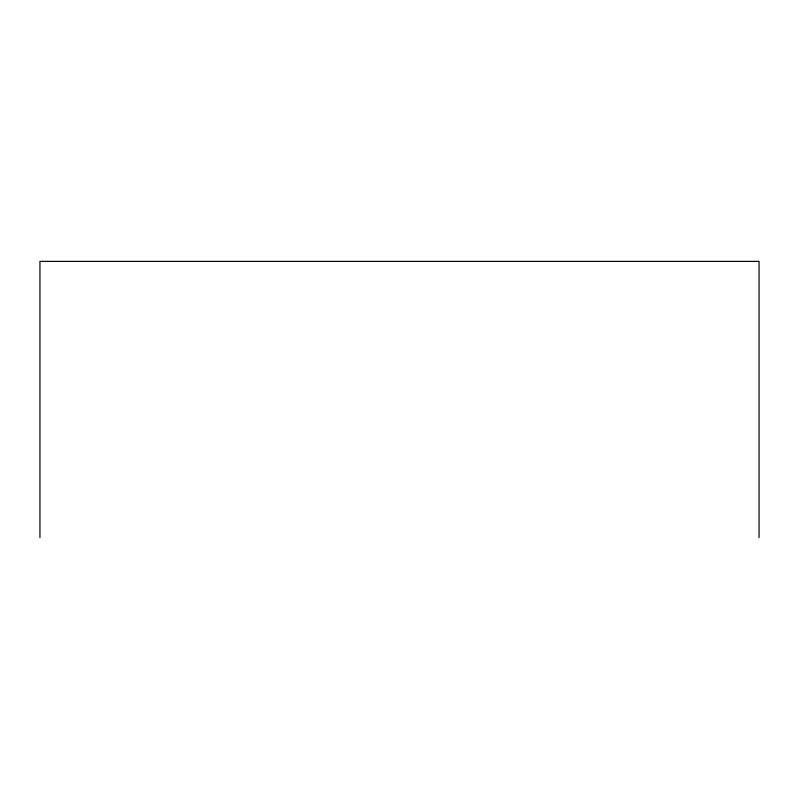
<?xml version="1.0" encoding="UTF-8"?>
<svg xmlns="http://www.w3.org/2000/svg" width="799" height="799" viewBox="0 0 799 799"><rect width="100%" height="100%" fill="white"/><g stroke="black" fill="none" stroke-linecap="round" stroke-linejoin="round"><path stroke-width="1.2" d="M759.05 537.617L759.05 261.383L39.95 261.383L39.95 537.617"/></g></svg>
